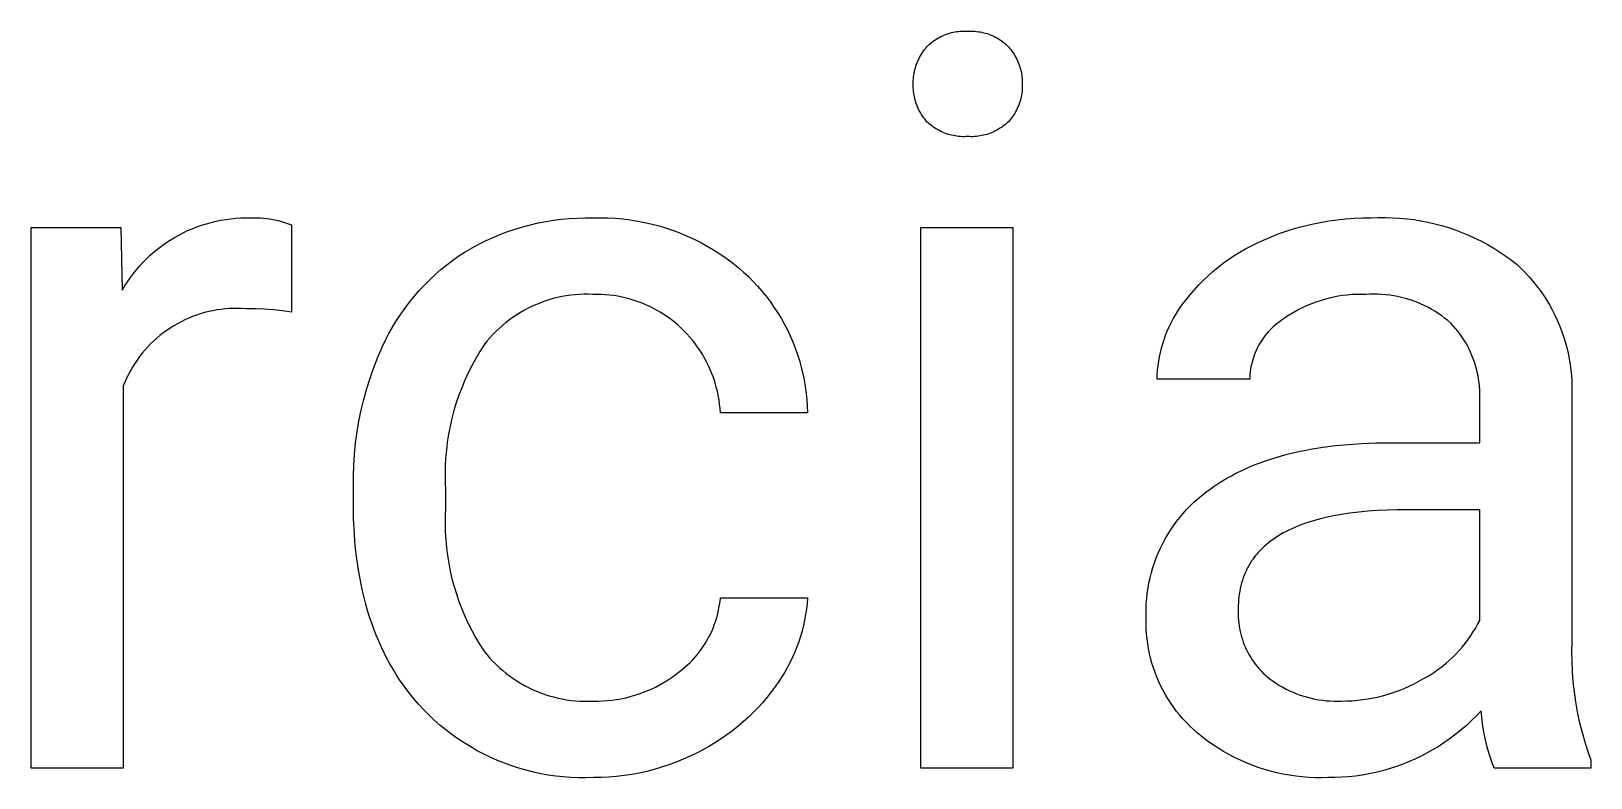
# Model space of a CAD drawing. Header units: millimetres. Extents: x 1434 to 4837, y 1889 to 4267.
# Drawn here: x 4076.8 to 4141.6, y 2036 to 2067 of the extents above; entities that cross this region are included whole.
import ezdxf

# ---------------------------------------------------------------- set-up
doc = ezdxf.new("R2010")
doc.units = ezdxf.units.MM
doc.header["$MEASUREMENT"] = 0
doc.layers.add('Domyślny', color=7, linetype='Continuous', true_color=0x000000)

msp = doc.modelspace()

# ---------------------------------------------------------------- linework, layer by layer
at = {"layer": 'Domyślny'}
for p, q in [((4114.455, 2066.758), (4114.52, 2066.793)), ((4114.52, 2066.793), (4114.586, 2066.827)), ((4114.586, 2066.827), (4114.654, 2066.858)), ((4114.654, 2066.858), (4114.723, 2066.887)), ((4114.723, 2066.887), (4114.792, 2066.913)), ((4114.792, 2066.913), (4114.863, 2066.937)), ((4114.863, 2066.937), (4114.934, 2066.959)), ((4114.934, 2066.959), (4115.006, 2066.978)), ((4115.006, 2066.978), (4115.079, 2066.995)), ((4115.079, 2066.995), (4115.152, 2067.008)), ((4115.152, 2067.008), (4115.225, 2067.02)), ((4115.225, 2067.02), (4115.299, 2067.029)), ((4115.299, 2067.029), (4115.373, 2067.035)), ((4115.373, 2067.035), (4115.448, 2067.039)), ((4115.448, 2067.039), (4115.522, 2067.04)), ((4115.522, 2067.04), (4115.597, 2067.038)), ((4115.597, 2067.038), (4115.671, 2067.034)), ((4115.671, 2067.034), (4115.746, 2067.038)), ((4115.746, 2067.038), (4115.82, 2067.039)), ((4115.82, 2067.039), (4115.895, 2067.038)), ((4115.895, 2067.038), (4115.97, 2067.034)), ((4115.97, 2067.034), (4116.044, 2067.028)), ((4116.044, 2067.028), (4116.119, 2067.019)), ((4116.119, 2067.019), (4116.193, 2067.008)), ((4116.193, 2067.008), (4116.266, 2066.994)), ((4116.266, 2066.994), (4116.339, 2066.977)), ((4116.339, 2066.977), (4116.411, 2066.958)), ((4116.411, 2066.958), (4116.483, 2066.937)), ((4116.483, 2066.937), (4116.554, 2066.913)), ((4116.554, 2066.913), (4116.624, 2066.886)), ((4116.624, 2066.886), (4116.693, 2066.857)), ((4116.693, 2066.857), (4116.761, 2066.826)), ((4116.761, 2066.826), (4116.827, 2066.793)), ((4116.827, 2066.793), (4116.893, 2066.757)), ((4113.754, 2066.082), (4113.796, 2066.148)), ((4113.796, 2066.148), (4113.84, 2066.212)), ((4113.84, 2066.212), (4113.886, 2066.274)), ((4113.886, 2066.274), (4113.935, 2066.335)), ((4113.935, 2066.335), (4113.985, 2066.394)), ((4113.985, 2066.394), (4114.038, 2066.446)), ((4114.038, 2066.446), (4114.093, 2066.497)), ((4114.093, 2066.497), (4114.149, 2066.546)), ((4114.149, 2066.546), (4114.207, 2066.592)), ((4114.207, 2066.592), (4114.267, 2066.637)), ((4114.267, 2066.637), (4114.328, 2066.679)), ((4114.328, 2066.679), (4114.391, 2066.719)), ((4114.391, 2066.719), (4114.455, 2066.758)), ((4116.893, 2066.757), (4116.957, 2066.719)), ((4116.957, 2066.719), (4117.02, 2066.679)), ((4117.02, 2066.679), (4117.082, 2066.636)), ((4117.082, 2066.636), (4117.142, 2066.592)), ((4117.142, 2066.592), (4117.201, 2066.545)), ((4117.201, 2066.545), (4117.258, 2066.497)), ((4117.258, 2066.497), (4117.313, 2066.446)), ((4117.313, 2066.446), (4117.366, 2066.394)), ((4117.366, 2066.394), (4117.417, 2066.335)), ((4117.417, 2066.335), (4117.466, 2066.275)), ((4117.466, 2066.275), (4117.513, 2066.213)), ((4117.513, 2066.213), (4117.558, 2066.149)), ((4117.558, 2066.149), (4117.6, 2066.084)), ((4113.484, 2065.441), (4113.504, 2065.516)), ((4113.504, 2065.516), (4113.527, 2065.59)), ((4113.527, 2065.59), (4113.552, 2065.663)), ((4113.552, 2065.663), (4113.58, 2065.736)), ((4113.58, 2065.736), (4113.61, 2065.807)), ((4113.61, 2065.807), (4113.642, 2065.878)), ((4113.642, 2065.878), (4113.677, 2065.947)), ((4113.677, 2065.947), (4113.715, 2066.015)), ((4113.715, 2066.015), (4113.754, 2066.082)), ((4117.6, 2066.084), (4117.641, 2066.017)), ((4117.641, 2066.017), (4117.679, 2065.949)), ((4117.679, 2065.949), (4117.714, 2065.88)), ((4117.714, 2065.88), (4117.747, 2065.809)), ((4117.747, 2065.809), (4117.778, 2065.737)), ((4117.778, 2065.737), (4117.806, 2065.665)), ((4117.806, 2065.665), (4117.832, 2065.591)), ((4117.832, 2065.591), (4117.855, 2065.517)), ((4117.855, 2065.517), (4117.875, 2065.442)), ((4113.416, 2064.902), (4113.418, 2064.98)), ((4113.417, 2064.825), (4113.416, 2064.902)), ((4113.418, 2064.98), (4113.422, 2065.058)), ((4113.422, 2065.058), (4113.429, 2065.135)), ((4113.429, 2065.135), (4113.439, 2065.212)), ((4113.439, 2065.212), (4113.451, 2065.289)), ((4113.451, 2065.289), (4113.466, 2065.365)), ((4113.466, 2065.365), (4113.484, 2065.441)), ((4117.875, 2065.442), (4117.893, 2065.366)), ((4117.893, 2065.366), (4117.908, 2065.29)), ((4117.908, 2065.29), (4117.921, 2065.213)), ((4117.921, 2065.213), (4117.931, 2065.136)), ((4117.931, 2065.136), (4117.938, 2065.058)), ((4117.938, 2065.058), (4117.943, 2064.98)), ((4117.943, 2064.98), (4117.945, 2064.903)), ((4117.945, 2064.903), (4117.944, 2064.825)), ((4113.415, 2064.751), (4113.417, 2064.825)), ((4113.417, 2064.678), (4113.415, 2064.751)), ((4113.42, 2064.604), (4113.417, 2064.678)), ((4113.427, 2064.531), (4113.42, 2064.604)), ((4113.435, 2064.458), (4113.427, 2064.531)), ((4113.446, 2064.386), (4113.435, 2064.458)), ((4113.46, 2064.313), (4113.446, 2064.386)), ((4113.476, 2064.242), (4113.46, 2064.313)), ((4113.494, 2064.17), (4113.476, 2064.242)), ((4117.883, 2064.24), (4117.865, 2064.169)), ((4117.9, 2064.312), (4117.883, 2064.24)), ((4117.913, 2064.385), (4117.9, 2064.312)), ((4117.925, 2064.457), (4117.913, 2064.385)), ((4117.934, 2064.53), (4117.925, 2064.457)), ((4117.94, 2064.604), (4117.934, 2064.53)), ((4117.944, 2064.677), (4117.94, 2064.604)), ((4117.944, 2064.825), (4117.945, 2064.751)), ((4117.945, 2064.751), (4117.944, 2064.677)), ((4113.515, 2064.1), (4113.494, 2064.17)), ((4113.538, 2064.03), (4113.515, 2064.1)), ((4113.563, 2063.961), (4113.538, 2064.03)), ((4113.591, 2063.893), (4113.563, 2063.961)), ((4113.621, 2063.826), (4113.591, 2063.893)), ((4113.653, 2063.76), (4113.621, 2063.826)), ((4113.687, 2063.695), (4113.653, 2063.76)), ((4113.724, 2063.631), (4113.687, 2063.695)), ((4113.762, 2063.569), (4113.724, 2063.631)), ((4113.803, 2063.507), (4113.762, 2063.569)), ((4117.592, 2063.567), (4117.551, 2063.506)), ((4117.631, 2063.63), (4117.592, 2063.567)), ((4117.668, 2063.693), (4117.631, 2063.63)), ((4117.703, 2063.758), (4117.668, 2063.693)), ((4117.736, 2063.824), (4117.703, 2063.758)), ((4117.766, 2063.891), (4117.736, 2063.824)), ((4117.794, 2063.96), (4117.766, 2063.891)), ((4117.82, 2064.029), (4117.794, 2063.96)), ((4117.844, 2064.098), (4117.82, 2064.029)), ((4117.865, 2064.169), (4117.844, 2064.098)), ((4113.846, 2063.448), (4113.803, 2063.507)), ((4113.89, 2063.389), (4113.846, 2063.448)), ((4113.937, 2063.332), (4113.89, 2063.389)), ((4113.985, 2063.277), (4113.937, 2063.332)), ((4114.039, 2063.226), (4113.985, 2063.277)), ((4114.094, 2063.177), (4114.039, 2063.226)), ((4114.151, 2063.13), (4114.094, 2063.177)), ((4114.21, 2063.085), (4114.151, 2063.13)), ((4114.27, 2063.041), (4114.21, 2063.085)), ((4114.332, 2063), (4114.27, 2063.041)), ((4114.394, 2062.961), (4114.332, 2063)), ((4114.459, 2062.924), (4114.394, 2062.961)), ((4114.524, 2062.89), (4114.459, 2062.924)), ((4116.889, 2062.925), (4116.823, 2062.89)), ((4116.954, 2062.962), (4116.889, 2062.925)), ((4117.017, 2063.001), (4116.954, 2062.962)), ((4117.079, 2063.042), (4117.017, 2063.001)), ((4117.14, 2063.085), (4117.079, 2063.042)), ((4117.199, 2063.13), (4117.14, 2063.085)), ((4117.256, 2063.177), (4117.199, 2063.13)), ((4117.312, 2063.226), (4117.256, 2063.177)), ((4117.366, 2063.277), (4117.312, 2063.226)), ((4117.415, 2063.332), (4117.366, 2063.277)), ((4117.463, 2063.389), (4117.415, 2063.332)), ((4117.508, 2063.447), (4117.463, 2063.389)), ((4117.551, 2063.506), (4117.508, 2063.447)), ((4114.591, 2062.857), (4114.524, 2062.89)), ((4114.658, 2062.827), (4114.591, 2062.857)), ((4114.727, 2062.799), (4114.658, 2062.827)), ((4114.796, 2062.774), (4114.727, 2062.799)), ((4114.867, 2062.751), (4114.796, 2062.774)), ((4114.938, 2062.73), (4114.867, 2062.751)), ((4115.009, 2062.712), (4114.938, 2062.73)), ((4115.082, 2062.696), (4115.009, 2062.712)), ((4115.155, 2062.682), (4115.082, 2062.696)), ((4115.228, 2062.671), (4115.155, 2062.682)), ((4115.301, 2062.663), (4115.228, 2062.671)), ((4115.375, 2062.657), (4115.301, 2062.663)), ((4115.449, 2062.654), (4115.375, 2062.657)), ((4115.523, 2062.653), (4115.449, 2062.654)), ((4115.597, 2062.655), (4115.523, 2062.653)), ((4115.671, 2062.659), (4115.597, 2062.655)), ((4115.745, 2062.655), (4115.671, 2062.659)), ((4115.82, 2062.653), (4115.745, 2062.655)), ((4115.894, 2062.654), (4115.82, 2062.653)), ((4115.968, 2062.658), (4115.894, 2062.654)), ((4116.042, 2062.664), (4115.968, 2062.658)), ((4116.116, 2062.672), (4116.042, 2062.664)), ((4116.19, 2062.683), (4116.116, 2062.672)), ((4116.263, 2062.696), (4116.19, 2062.683)), ((4116.336, 2062.712), (4116.263, 2062.696)), ((4116.408, 2062.731), (4116.336, 2062.712)), ((4116.479, 2062.751), (4116.408, 2062.731)), ((4116.55, 2062.774), (4116.479, 2062.751)), ((4116.619, 2062.8), (4116.55, 2062.774)), ((4116.688, 2062.828), (4116.619, 2062.8)), ((4116.756, 2062.858), (4116.688, 2062.828)), ((4116.823, 2062.89), (4116.756, 2062.858)), ((4083.85, 2058.974), (4084.048, 2059.036)), ((4084.048, 2059.036), (4084.248, 2059.092)), ((4084.248, 2059.092), (4084.45, 2059.14)), ((4084.45, 2059.14), (4084.654, 2059.181)), ((4084.654, 2059.181), (4084.858, 2059.215)), ((4084.858, 2059.215), (4085.064, 2059.242)), ((4085.064, 2059.242), (4085.271, 2059.262)), ((4085.271, 2059.262), (4085.478, 2059.274)), ((4085.478, 2059.274), (4085.685, 2059.28)), ((4085.685, 2059.28), (4085.893, 2059.278)), ((4085.893, 2059.278), (4086.026, 2059.283)), ((4086.026, 2059.283), (4086.16, 2059.283)), ((4086.16, 2059.283), (4086.294, 2059.278)), ((4086.294, 2059.278), (4086.427, 2059.269)), ((4086.427, 2059.269), (4086.56, 2059.256)), ((4086.56, 2059.256), (4086.692, 2059.237)), ((4086.692, 2059.237), (4086.824, 2059.214)), ((4086.824, 2059.214), (4086.954, 2059.187)), ((4086.954, 2059.187), (4087.084, 2059.155)), ((4087.084, 2059.155), (4087.213, 2059.118)), ((4087.213, 2059.118), (4087.34, 2059.077)), ((4087.34, 2059.077), (4087.466, 2059.032)), ((4087.466, 2059.032), (4087.59, 2058.982)), ((4097.512, 2058.994), (4097.831, 2059.067)), ((4097.831, 2059.067), (4098.152, 2059.13)), ((4098.152, 2059.13), (4098.475, 2059.182)), ((4098.475, 2059.182), (4098.8, 2059.223)), ((4098.8, 2059.223), (4099.126, 2059.253)), ((4099.126, 2059.253), (4099.452, 2059.272)), ((4099.452, 2059.272), (4099.78, 2059.28)), ((4099.78, 2059.28), (4100.107, 2059.278)), ((4100.107, 2059.278), (4100.416, 2059.283)), ((4100.416, 2059.283), (4100.726, 2059.277)), ((4100.726, 2059.277), (4101.035, 2059.261)), ((4101.035, 2059.261), (4101.344, 2059.234)), ((4101.344, 2059.234), (4101.651, 2059.196)), ((4101.651, 2059.196), (4101.957, 2059.148)), ((4101.957, 2059.148), (4102.261, 2059.089)), ((4102.261, 2059.089), (4102.563, 2059.02)), ((4102.563, 2059.02), (4102.862, 2058.941)), ((4129.632, 2058.938), (4129.976, 2059.021)), ((4129.976, 2059.021), (4130.323, 2059.092)), ((4130.323, 2059.092), (4130.672, 2059.152)), ((4130.672, 2059.152), (4131.023, 2059.2)), ((4131.023, 2059.2), (4131.376, 2059.237)), ((4131.376, 2059.237), (4131.729, 2059.262)), ((4131.729, 2059.262), (4132.084, 2059.276)), ((4132.084, 2059.276), (4132.438, 2059.278)), ((4132.438, 2059.278), (4132.734, 2059.29)), ((4132.734, 2059.29), (4133.029, 2059.293)), ((4133.029, 2059.293), (4133.325, 2059.285)), ((4133.325, 2059.285), (4133.621, 2059.268)), ((4133.621, 2059.268), (4133.915, 2059.241)), ((4133.915, 2059.241), (4134.209, 2059.204)), ((4134.209, 2059.204), (4134.501, 2059.157)), ((4134.501, 2059.157), (4134.792, 2059.1)), ((4134.792, 2059.1), (4135.08, 2059.034)), ((4135.08, 2059.034), (4135.366, 2058.958)), ((4076.772, 2036.406), (4076.772, 2058.88)), ((4076.772, 2058.88), (4080.495, 2058.88)), ((4080.495, 2058.88), (4080.557, 2056.27)), ((4082.542, 2058.352), (4082.719, 2058.46)), ((4082.719, 2058.46), (4082.9, 2058.562)), ((4082.9, 2058.562), (4083.084, 2058.658)), ((4083.084, 2058.658), (4083.271, 2058.747)), ((4083.271, 2058.747), (4083.462, 2058.829)), ((4083.462, 2058.829), (4083.655, 2058.905)), ((4083.655, 2058.905), (4083.85, 2058.974)), ((4087.59, 2058.982), (4087.59, 2055.353)), ((4095.666, 2058.333), (4095.964, 2058.469)), ((4095.964, 2058.469), (4096.266, 2058.594)), ((4096.266, 2058.594), (4096.572, 2058.71)), ((4096.572, 2058.71), (4096.882, 2058.815)), ((4096.882, 2058.815), (4097.196, 2058.91)), ((4097.196, 2058.91), (4097.512, 2058.994)), ((4102.862, 2058.941), (4103.159, 2058.851)), ((4103.159, 2058.851), (4103.452, 2058.751)), ((4103.452, 2058.751), (4103.741, 2058.641)), ((4103.741, 2058.641), (4104.027, 2058.521)), ((4104.027, 2058.521), (4104.308, 2058.392)), ((4104.308, 2058.392), (4104.585, 2058.252)), ((4113.727, 2036.406), (4113.727, 2058.88)), ((4113.727, 2058.88), (4117.556, 2058.88)), ((4117.556, 2058.88), (4117.556, 2036.406)), ((4127.96, 2058.356), (4128.286, 2058.495)), ((4128.286, 2058.495), (4128.617, 2058.622)), ((4128.617, 2058.622), (4128.952, 2058.738)), ((4128.952, 2058.738), (4129.29, 2058.844)), ((4129.29, 2058.844), (4129.632, 2058.938)), ((4135.366, 2058.958), (4135.649, 2058.873)), ((4135.649, 2058.873), (4135.93, 2058.778)), ((4135.93, 2058.778), (4136.207, 2058.673)), ((4136.207, 2058.673), (4136.48, 2058.56)), ((4136.48, 2058.56), (4136.749, 2058.437)), ((4136.749, 2058.437), (4137.014, 2058.306)), ((4081.568, 2057.58), (4081.718, 2057.723)), ((4081.718, 2057.723), (4081.874, 2057.86)), ((4081.874, 2057.86), (4082.034, 2057.992)), ((4082.034, 2057.992), (4082.199, 2058.118)), ((4082.199, 2058.118), (4082.368, 2058.238)), ((4082.368, 2058.238), (4082.542, 2058.352)), ((4094.541, 2057.695), (4094.802, 2057.867)), ((4094.802, 2057.867), (4095.085, 2058.032)), ((4095.085, 2058.032), (4095.373, 2058.187)), ((4095.373, 2058.187), (4095.666, 2058.333)), ((4104.585, 2058.252), (4104.856, 2058.104)), ((4104.856, 2058.104), (4105.123, 2057.945)), ((4105.123, 2057.945), (4105.383, 2057.778)), ((4105.383, 2057.778), (4105.638, 2057.602)), ((4126.747, 2057.709), (4126.981, 2057.855)), ((4126.981, 2057.855), (4127.219, 2057.992)), ((4127.219, 2057.992), (4127.462, 2058.122)), ((4127.462, 2058.122), (4127.709, 2058.243)), ((4127.709, 2058.243), (4127.96, 2058.356)), ((4137.014, 2058.306), (4137.275, 2058.165)), ((4137.275, 2058.165), (4137.531, 2058.016)), ((4137.531, 2058.016), (4137.781, 2057.859)), ((4137.781, 2057.859), (4138.026, 2057.693)), ((4081.017, 2056.96), (4081.146, 2057.122)), ((4081.146, 2057.122), (4081.281, 2057.28)), ((4081.281, 2057.28), (4081.422, 2057.433)), ((4081.422, 2057.433), (4081.568, 2057.58)), ((4093.557, 2056.92), (4093.793, 2057.126)), ((4093.793, 2057.126), (4094.036, 2057.324)), ((4094.036, 2057.324), (4094.285, 2057.514)), ((4094.285, 2057.514), (4094.541, 2057.695)), ((4105.638, 2057.602), (4105.887, 2057.418)), ((4105.887, 2057.418), (4106.129, 2057.225)), ((4106.129, 2057.225), (4106.364, 2057.023)), ((4125.866, 2057.049), (4126.078, 2057.225)), ((4126.078, 2057.225), (4126.296, 2057.394)), ((4126.296, 2057.394), (4126.519, 2057.555)), ((4126.519, 2057.555), (4126.747, 2057.709)), ((4138.026, 2057.693), (4138.266, 2057.519)), ((4138.266, 2057.519), (4138.499, 2057.337)), ((4138.499, 2057.337), (4138.673, 2057.172)), ((4138.673, 2057.172), (4138.841, 2057.002)), ((4080.557, 2056.27), (4080.663, 2056.448)), ((4080.663, 2056.448), (4080.775, 2056.623)), ((4080.775, 2056.623), (4080.893, 2056.794)), ((4080.893, 2056.794), (4081.017, 2056.96)), ((4092.894, 2056.256), (4093.108, 2056.485)), ((4093.108, 2056.485), (4093.329, 2056.706)), ((4093.329, 2056.706), (4093.557, 2056.92)), ((4106.364, 2057.023), (4106.565, 2056.835)), ((4106.565, 2056.835), (4106.76, 2056.64)), ((4106.76, 2056.64), (4106.948, 2056.439)), ((4106.948, 2056.439), (4107.129, 2056.231)), ((4125.083, 2056.276), (4125.269, 2056.479)), ((4125.269, 2056.479), (4125.462, 2056.676)), ((4125.462, 2056.676), (4125.661, 2056.866)), ((4125.661, 2056.866), (4125.866, 2057.049)), ((4138.841, 2057.002), (4139.003, 2056.826)), ((4139.003, 2056.826), (4139.16, 2056.644)), ((4139.16, 2056.644), (4139.309, 2056.457)), ((4139.309, 2056.457), (4139.453, 2056.265)), ((4092.302, 2055.526), (4092.491, 2055.776)), ((4092.491, 2055.776), (4092.689, 2056.019)), ((4092.689, 2056.019), (4092.894, 2056.256)), ((4098.104, 2055.812), (4097.93, 2055.749)), ((4098.28, 2055.869), (4098.104, 2055.812)), ((4098.458, 2055.92), (4098.28, 2055.869)), ((4098.638, 2055.964), (4098.458, 2055.92)), ((4098.818, 2056.003), (4098.638, 2055.964)), ((4099.001, 2056.035), (4098.818, 2056.003)), ((4099.184, 2056.061), (4099.001, 2056.035)), ((4099.368, 2056.081), (4099.184, 2056.061)), ((4099.552, 2056.094), (4099.368, 2056.081)), ((4099.737, 2056.101), (4099.552, 2056.094)), ((4099.922, 2056.101), (4099.737, 2056.101)), ((4100.107, 2056.096), (4099.922, 2056.101)), ((4100.281, 2056.097), (4100.107, 2056.096)), ((4100.455, 2056.093), (4100.281, 2056.097)), ((4100.629, 2056.083), (4100.455, 2056.093)), ((4100.802, 2056.067), (4100.629, 2056.083)), ((4100.975, 2056.045), (4100.802, 2056.067)), ((4101.147, 2056.018), (4100.975, 2056.045)), ((4101.318, 2055.984), (4101.147, 2056.018)), ((4101.488, 2055.945), (4101.318, 2055.984)), ((4101.656, 2055.9), (4101.488, 2055.945)), ((4101.823, 2055.85), (4101.656, 2055.9)), ((4101.988, 2055.793), (4101.823, 2055.85)), ((4102.151, 2055.731), (4101.988, 2055.793)), ((4107.129, 2056.231), (4107.303, 2056.018)), ((4107.303, 2056.018), (4107.47, 2055.798)), ((4107.47, 2055.798), (4107.629, 2055.573)), ((4124.618, 2055.704), (4124.733, 2055.852)), ((4124.733, 2055.852), (4124.904, 2056.067)), ((4124.904, 2056.067), (4125.083, 2056.276)), ((4130.136, 2055.773), (4129.956, 2055.705)), ((4130.318, 2055.835), (4130.136, 2055.773)), ((4130.502, 2055.89), (4130.318, 2055.835)), ((4130.687, 2055.939), (4130.502, 2055.89)), ((4130.875, 2055.981), (4130.687, 2055.939)), ((4131.063, 2056.017), (4130.875, 2055.981)), ((4131.253, 2056.046), (4131.063, 2056.017)), ((4131.444, 2056.069), (4131.253, 2056.046)), ((4131.635, 2056.086), (4131.444, 2056.069)), ((4131.827, 2056.096), (4131.635, 2056.086)), ((4132.019, 2056.099), (4131.827, 2056.096)), ((4132.211, 2056.096), (4132.019, 2056.099)), ((4132.377, 2056.105), (4132.211, 2056.096)), ((4132.544, 2056.108), (4132.377, 2056.105)), ((4132.711, 2056.106), (4132.544, 2056.108)), ((4132.877, 2056.098), (4132.711, 2056.106)), ((4133.043, 2056.084), (4132.877, 2056.098)), ((4133.209, 2056.065), (4133.043, 2056.084)), ((4133.373, 2056.039), (4133.209, 2056.065)), ((4133.537, 2056.008), (4133.373, 2056.039)), ((4133.7, 2055.972), (4133.537, 2056.008)), ((4133.861, 2055.93), (4133.7, 2055.972)), ((4134.02, 2055.882), (4133.861, 2055.93)), ((4134.178, 2055.829), (4134.02, 2055.882)), ((4134.334, 2055.77), (4134.178, 2055.829)), ((4134.488, 2055.706), (4134.334, 2055.77)), ((4139.453, 2056.265), (4139.59, 2056.069)), ((4139.59, 2056.069), (4139.72, 2055.867)), ((4139.72, 2055.867), (4139.843, 2055.662)), ((4083.477, 2055.174), (4083.316, 2055.108)), ((4083.641, 2055.234), (4083.477, 2055.174)), ((4083.807, 2055.289), (4083.641, 2055.234)), ((4083.975, 2055.338), (4083.807, 2055.289)), ((4084.145, 2055.381), (4083.975, 2055.338)), ((4084.315, 2055.418), (4084.145, 2055.381)), ((4084.487, 2055.449), (4084.315, 2055.418)), ((4084.66, 2055.474), (4084.487, 2055.449)), ((4084.834, 2055.493), (4084.66, 2055.474)), ((4085.008, 2055.507), (4084.834, 2055.493)), ((4085.183, 2055.514), (4085.008, 2055.507)), ((4085.357, 2055.515), (4085.183, 2055.514)), ((4085.532, 2055.51), (4085.357, 2055.515)), ((4085.706, 2055.499), (4085.532, 2055.51)), ((4086.085, 2055.495), (4085.706, 2055.499)), ((4086.462, 2055.478), (4086.085, 2055.495)), ((4086.839, 2055.449), (4086.462, 2055.478)), ((4087.215, 2055.407), (4086.839, 2055.449)), ((4087.59, 2055.353), (4087.215, 2055.407)), ((4091.951, 2055.008), (4092.122, 2055.27)), ((4092.122, 2055.27), (4092.302, 2055.526)), ((4096.788, 2055.146), (4096.638, 2055.038)), ((4096.942, 2055.248), (4096.788, 2055.146)), ((4097.099, 2055.346), (4096.942, 2055.248)), ((4097.26, 2055.438), (4097.099, 2055.346)), ((4097.423, 2055.524), (4097.26, 2055.438)), ((4097.59, 2055.605), (4097.423, 2055.524)), ((4097.759, 2055.68), (4097.59, 2055.605)), ((4097.93, 2055.749), (4097.759, 2055.68)), ((4102.311, 2055.664), (4102.151, 2055.731)), ((4102.469, 2055.591), (4102.311, 2055.664)), ((4102.625, 2055.513), (4102.469, 2055.591)), ((4102.778, 2055.43), (4102.625, 2055.513)), ((4102.928, 2055.342), (4102.778, 2055.43)), ((4103.075, 2055.248), (4102.928, 2055.342)), ((4103.219, 2055.15), (4103.075, 2055.248)), ((4103.359, 2055.047), (4103.219, 2055.15)), ((4107.629, 2055.573), (4107.78, 2055.343)), ((4107.78, 2055.343), (4107.923, 2055.107)), ((4124.213, 2055.076), (4124.306, 2055.238)), ((4124.306, 2055.238), (4124.405, 2055.397)), ((4124.405, 2055.397), (4124.509, 2055.552)), ((4124.509, 2055.552), (4124.618, 2055.704)), ((4128.936, 2055.174), (4128.777, 2055.065)), ((4129.098, 2055.277), (4128.936, 2055.174)), ((4129.263, 2055.374), (4129.098, 2055.277)), ((4129.432, 2055.466), (4129.263, 2055.374)), ((4129.604, 2055.552), (4129.432, 2055.466)), ((4129.779, 2055.632), (4129.604, 2055.552)), ((4129.956, 2055.705), (4129.779, 2055.632)), ((4134.64, 2055.636), (4134.488, 2055.706)), ((4134.789, 2055.562), (4134.64, 2055.636)), ((4134.935, 2055.482), (4134.789, 2055.562)), ((4135.079, 2055.397), (4134.935, 2055.482)), ((4135.219, 2055.308), (4135.079, 2055.397)), ((4135.356, 2055.213), (4135.219, 2055.308)), ((4135.49, 2055.114), (4135.356, 2055.213)), ((4139.843, 2055.662), (4139.958, 2055.452)), ((4139.958, 2055.452), (4140.067, 2055.239)), ((4140.067, 2055.239), (4140.168, 2055.022)), ((4082.26, 2054.495), (4082.123, 2054.388)), ((4082.401, 2054.598), (4082.26, 2054.495)), ((4082.546, 2054.696), (4082.401, 2054.598)), ((4082.694, 2054.789), (4082.546, 2054.696)), ((4082.845, 2054.877), (4082.694, 2054.789)), ((4082.999, 2054.959), (4082.845, 2054.877)), ((4083.156, 2055.036), (4082.999, 2054.959)), ((4083.316, 2055.108), (4083.156, 2055.036)), ((4091.635, 2054.467), (4091.788, 2054.741)), ((4091.788, 2054.741), (4091.951, 2055.008)), ((4096.077, 2054.556), (4095.948, 2054.423)), ((4096.211, 2054.683), (4096.077, 2054.556)), ((4096.349, 2054.806), (4096.211, 2054.683)), ((4096.492, 2054.924), (4096.349, 2054.806)), ((4096.638, 2055.038), (4096.492, 2054.924)), ((4103.496, 2054.939), (4103.359, 2055.047)), ((4103.629, 2054.826), (4103.496, 2054.939)), ((4103.758, 2054.71), (4103.629, 2054.826)), ((4103.889, 2054.583), (4103.758, 2054.71)), ((4104.015, 2054.452), (4103.889, 2054.583)), ((4107.923, 2055.107), (4108.058, 2054.867)), ((4108.058, 2054.867), (4108.184, 2054.622)), ((4108.184, 2054.622), (4108.303, 2054.373)), ((4123.899, 2054.398), (4123.968, 2054.571)), ((4123.968, 2054.571), (4124.044, 2054.742)), ((4124.044, 2054.742), (4124.126, 2054.91)), ((4124.126, 2054.91), (4124.213, 2055.076)), ((4128.157, 2054.534), (4128.09, 2054.456)), ((4128.226, 2054.609), (4128.157, 2054.534)), ((4128.298, 2054.682), (4128.226, 2054.609)), ((4128.373, 2054.752), (4128.298, 2054.682)), ((4128.449, 2054.82), (4128.373, 2054.752)), ((4128.528, 2054.886), (4128.449, 2054.82)), ((4128.609, 2054.948), (4128.528, 2054.886)), ((4128.692, 2055.008), (4128.609, 2054.948)), ((4128.777, 2055.065), (4128.692, 2055.008)), ((4135.621, 2055.01), (4135.49, 2055.114)), ((4135.747, 2054.902), (4135.621, 2055.01)), ((4135.847, 2054.795), (4135.747, 2054.902)), ((4135.943, 2054.684), (4135.847, 2054.795)), ((4136.036, 2054.57), (4135.943, 2054.684)), ((4136.124, 2054.453), (4136.036, 2054.57)), ((4140.168, 2055.022), (4140.262, 2054.801)), ((4140.262, 2054.801), (4140.349, 2054.578)), ((4140.349, 2054.578), (4140.427, 2054.352)), ((4081.612, 2053.911), (4081.495, 2053.781)), ((4081.734, 2054.037), (4081.612, 2053.911)), ((4081.859, 2054.158), (4081.734, 2054.037)), ((4081.989, 2054.275), (4081.859, 2054.158)), ((4082.123, 2054.388), (4081.989, 2054.275)), ((4091.174, 2053.483), (4091.358, 2053.906)), ((4091.358, 2053.906), (4091.492, 2054.189)), ((4091.492, 2054.189), (4091.635, 2054.467)), ((4095.588, 2054.001), (4095.408, 2053.718)), ((4095.703, 2054.146), (4095.588, 2054.001)), ((4095.823, 2054.287), (4095.703, 2054.146)), ((4095.948, 2054.423), (4095.823, 2054.287)), ((4104.136, 2054.317), (4104.015, 2054.452)), ((4104.253, 2054.177), (4104.136, 2054.317)), ((4104.365, 2054.034), (4104.253, 2054.177)), ((4104.471, 2053.886), (4104.365, 2054.034)), ((4104.573, 2053.736), (4104.471, 2053.886)), ((4108.303, 2054.373), (4108.412, 2054.121)), ((4108.412, 2054.121), (4108.513, 2053.864)), ((4108.513, 2053.864), (4108.605, 2053.605)), ((4123.681, 2053.683), (4123.726, 2053.864)), ((4123.726, 2053.864), (4123.777, 2054.044)), ((4123.777, 2054.044), (4123.835, 2054.222)), ((4123.835, 2054.222), (4123.899, 2054.398)), ((4127.701, 2053.855), (4127.658, 2053.763)), ((4127.748, 2053.947), (4127.701, 2053.855)), ((4127.798, 2054.036), (4127.748, 2053.947)), ((4127.851, 2054.124), (4127.798, 2054.036)), ((4127.906, 2054.21), (4127.851, 2054.124)), ((4127.965, 2054.294), (4127.906, 2054.21)), ((4128.026, 2054.376), (4127.965, 2054.294)), ((4128.09, 2054.456), (4128.026, 2054.376)), ((4136.208, 2054.333), (4136.124, 2054.453)), ((4136.289, 2054.21), (4136.208, 2054.333)), ((4136.364, 2054.085), (4136.289, 2054.21)), ((4136.436, 2053.957), (4136.364, 2054.085)), ((4136.504, 2053.826), (4136.436, 2053.957)), ((4136.566, 2053.694), (4136.504, 2053.826)), ((4140.427, 2054.352), (4140.498, 2054.123)), ((4140.498, 2054.123), (4140.561, 2053.892)), ((4140.561, 2053.892), (4140.616, 2053.659)), ((4081.075, 2053.224), (4080.982, 2053.075)), ((4081.172, 2053.368), (4081.075, 2053.224)), ((4081.275, 2053.51), (4081.172, 2053.368)), ((4081.383, 2053.647), (4081.275, 2053.51)), ((4081.495, 2053.781), (4081.383, 2053.647)), ((4091.006, 2053.053), (4091.174, 2053.483)), ((4095.238, 2053.428), (4095.078, 2053.133)), ((4095.408, 2053.718), (4095.238, 2053.428)), ((4104.669, 2053.581), (4104.573, 2053.736)), ((4104.759, 2053.424), (4104.669, 2053.581)), ((4104.844, 2053.263), (4104.759, 2053.424)), ((4104.924, 2053.099), (4104.844, 2053.263)), ((4108.605, 2053.605), (4108.688, 2053.342)), ((4108.688, 2053.342), (4108.763, 2053.077)), ((4123.584, 2053.131), (4123.61, 2053.316)), ((4123.61, 2053.316), (4123.642, 2053.5)), ((4123.642, 2053.5), (4123.681, 2053.683)), ((4127.464, 2053.181), (4127.443, 2053.08)), ((4127.488, 2053.28), (4127.464, 2053.181)), ((4127.515, 2053.379), (4127.488, 2053.28)), ((4127.546, 2053.477), (4127.515, 2053.379)), ((4127.58, 2053.573), (4127.546, 2053.477)), ((4127.617, 2053.669), (4127.58, 2053.573)), ((4127.658, 2053.763), (4127.617, 2053.669)), ((4136.625, 2053.559), (4136.566, 2053.694)), ((4136.678, 2053.423), (4136.625, 2053.559)), ((4136.727, 2053.284), (4136.678, 2053.423)), ((4136.772, 2053.145), (4136.727, 2053.284)), ((4140.616, 2053.659), (4140.663, 2053.424)), ((4140.663, 2053.424), (4140.702, 2053.188)), ((4140.702, 2053.188), (4140.733, 2052.95)), ((4080.735, 2052.613), (4080.663, 2052.454)), ((4080.812, 2052.77), (4080.735, 2052.613)), ((4080.894, 2052.924), (4080.812, 2052.77)), ((4080.982, 2053.075), (4080.894, 2052.924)), ((4090.713, 2052.178), (4090.852, 2052.618)), ((4090.852, 2052.618), (4091.006, 2053.053)), ((4094.927, 2052.833), (4094.788, 2052.528)), ((4095.078, 2053.133), (4094.927, 2052.833)), ((4104.998, 2052.933), (4104.924, 2053.099)), ((4105.065, 2052.765), (4104.998, 2052.933)), ((4105.127, 2052.594), (4105.065, 2052.765)), ((4105.183, 2052.421), (4105.127, 2052.594)), ((4108.763, 2053.077), (4108.828, 2052.809)), ((4108.828, 2052.809), (4108.883, 2052.539)), ((4108.883, 2052.539), (4108.93, 2052.267)), ((4123.544, 2052.572), (4123.551, 2052.758)), ((4127.391, 2052.572), (4123.544, 2052.572)), ((4123.551, 2052.758), (4123.564, 2052.945)), ((4123.564, 2052.945), (4123.584, 2053.131)), ((4127.395, 2052.674), (4127.391, 2052.572)), ((4127.402, 2052.776), (4127.395, 2052.674)), ((4127.412, 2052.878), (4127.402, 2052.776)), ((4127.426, 2052.979), (4127.412, 2052.878)), ((4127.443, 2053.08), (4127.426, 2052.979)), ((4136.811, 2053.003), (4136.772, 2053.145)), ((4136.846, 2052.861), (4136.811, 2053.003)), ((4136.876, 2052.717), (4136.846, 2052.861)), ((4136.901, 2052.573), (4136.876, 2052.717)), ((4136.921, 2052.427), (4136.901, 2052.573)), ((4140.733, 2052.95), (4140.756, 2052.712)), ((4140.756, 2052.712), (4140.771, 2052.473)), ((4080.663, 2052.454), (4080.598, 2052.292)), ((4080.598, 2052.292), (4080.598, 2036.406)), ((4090.589, 2051.733), (4090.713, 2052.178)), ((4094.54, 2051.904), (4094.432, 2051.586)), ((4094.658, 2052.218), (4094.54, 2051.904)), ((4094.788, 2052.528), (4094.658, 2052.218)), ((4105.233, 2052.246), (4105.183, 2052.421)), ((4105.277, 2052.069), (4105.233, 2052.246)), ((4105.315, 2051.891), (4105.277, 2052.069)), ((4105.346, 2051.712), (4105.315, 2051.891)), ((4108.93, 2052.267), (4108.967, 2051.994)), ((4108.967, 2051.994), (4108.995, 2051.72)), ((4136.936, 2052.281), (4136.921, 2052.427)), ((4136.946, 2052.135), (4136.936, 2052.281)), ((4136.951, 2051.989), (4136.946, 2052.135)), ((4136.952, 2051.842), (4136.951, 2051.989)), ((4140.771, 2052.473), (4140.777, 2052.233)), ((4140.777, 2052.233), (4140.775, 2051.994)), ((4140.775, 2051.994), (4140.775, 2041.658)), ((4090.388, 2050.833), (4090.481, 2051.285)), ((4090.481, 2051.285), (4090.589, 2051.733)), ((4094.335, 2051.264), (4094.249, 2050.94)), ((4094.432, 2051.586), (4094.335, 2051.264)), ((4105.371, 2051.532), (4105.346, 2051.712)), ((4105.39, 2051.351), (4105.371, 2051.532)), ((4105.402, 2051.17), (4105.39, 2051.351)), ((4108.995, 2051.72), (4109.013, 2051.445)), ((4109.013, 2051.445), (4109.022, 2051.17)), ((4136.947, 2051.695), (4136.952, 2051.842)), ((4136.947, 2049.93), (4136.947, 2051.695)), ((4090.31, 2050.378), (4090.388, 2050.833)), ((4094.174, 2050.613), (4094.111, 2050.283)), ((4094.249, 2050.94), (4094.174, 2050.613)), ((4109.022, 2051.17), (4105.402, 2051.17)), ((4090.248, 2049.92), (4090.31, 2050.378)), ((4094.058, 2049.951), (4094.018, 2049.618)), ((4094.111, 2050.283), (4094.058, 2049.951)), ((4090.171, 2049.001), (4090.202, 2049.461)), ((4090.202, 2049.461), (4090.248, 2049.92)), ((4094.018, 2049.618), (4093.988, 2049.283)), ((4128.263, 2049.251), (4128.486, 2049.321)), ((4128.486, 2049.321), (4128.713, 2049.387)), ((4128.713, 2049.387), (4128.945, 2049.449)), ((4128.945, 2049.449), (4129.181, 2049.507)), ((4129.181, 2049.507), (4129.421, 2049.562)), ((4129.421, 2049.562), (4129.665, 2049.612)), ((4129.665, 2049.612), (4129.913, 2049.659)), ((4129.913, 2049.659), (4130.423, 2049.742)), ((4130.423, 2049.742), (4130.949, 2049.81)), ((4130.949, 2049.81), (4131.493, 2049.862)), ((4131.493, 2049.862), (4132.053, 2049.9)), ((4132.053, 2049.9), (4132.63, 2049.923)), ((4132.63, 2049.923), (4133.224, 2049.93)), ((4133.224, 2049.93), (4136.947, 2049.93)), ((4090.156, 2048.54), (4090.171, 2049.001)), ((4093.97, 2048.948), (4093.964, 2048.612)), ((4093.988, 2049.283), (4093.97, 2048.948)), ((4126.63, 2048.56), (4126.82, 2048.659)), ((4126.82, 2048.659), (4127.013, 2048.755)), ((4127.013, 2048.755), (4127.211, 2048.847)), ((4127.211, 2048.847), (4127.413, 2048.936)), ((4127.413, 2048.936), (4127.619, 2049.02)), ((4127.619, 2049.02), (4127.83, 2049.101)), ((4127.83, 2049.101), (4128.044, 2049.178)), ((4128.044, 2049.178), (4128.263, 2049.251)), ((4090.156, 2048.078), (4090.156, 2048.54)), ((4090.156, 2047.435), (4090.156, 2048.078)), ((4093.964, 2048.612), (4093.969, 2048.277)), ((4093.969, 2048.277), (4093.985, 2047.941)), ((4125.573, 2047.877), (4125.747, 2048.005)), ((4125.747, 2048.005), (4125.915, 2048.123)), ((4125.915, 2048.123), (4126.088, 2048.238)), ((4126.088, 2048.238), (4126.264, 2048.349)), ((4126.264, 2048.349), (4126.445, 2048.456)), ((4126.445, 2048.456), (4126.63, 2048.56)), ((4090.167, 2046.78), (4090.156, 2047.435)), ((4093.985, 2047.941), (4093.985, 2047.22)), ((4124.921, 2047.308), (4125.076, 2047.458)), ((4125.076, 2047.458), (4125.237, 2047.604)), ((4125.237, 2047.604), (4125.402, 2047.743)), ((4125.402, 2047.743), (4125.573, 2047.877)), ((4090.199, 2046.143), (4090.167, 2046.78)), ((4093.97, 2046.891), (4093.966, 2046.561)), ((4093.985, 2047.22), (4093.97, 2046.891)), ((4124.353, 2046.654), (4124.486, 2046.825)), ((4124.486, 2046.825), (4124.625, 2046.991)), ((4124.625, 2046.991), (4124.77, 2047.152)), ((4124.77, 2047.152), (4124.921, 2047.308)), ((4130.09, 2046.702), (4129.944, 2046.659)), ((4130.24, 2046.743), (4130.09, 2046.702)), ((4130.392, 2046.782), (4130.24, 2046.743)), ((4130.549, 2046.82), (4130.392, 2046.782)), ((4130.871, 2046.888), (4130.549, 2046.82)), ((4131.208, 2046.948), (4130.871, 2046.888)), ((4131.558, 2047.001), (4131.208, 2046.948)), ((4131.922, 2047.045), (4131.558, 2047.001)), ((4132.3, 2047.081), (4131.922, 2047.045)), ((4132.691, 2047.11), (4132.3, 2047.081)), ((4133.097, 2047.13), (4132.691, 2047.11)), ((4133.515, 2047.142), (4133.097, 2047.13)), ((4133.948, 2047.146), (4133.515, 2047.142)), ((4136.947, 2047.146), (4133.948, 2047.146)), ((4136.947, 2042.547), (4136.947, 2047.146)), ((4090.222, 2045.831), (4090.199, 2046.143)), ((4093.966, 2046.561), (4093.973, 2046.232)), ((4093.973, 2046.232), (4093.992, 2045.903)), ((4123.88, 2045.929), (4123.989, 2046.116)), ((4123.989, 2046.116), (4124.104, 2046.299)), ((4124.104, 2046.299), (4124.226, 2046.479)), ((4124.226, 2046.479), (4124.353, 2046.654)), ((4128.674, 2046.115), (4128.566, 2046.049)), ((4128.785, 2046.178), (4128.674, 2046.115)), ((4128.9, 2046.24), (4128.785, 2046.178)), ((4129.019, 2046.299), (4128.9, 2046.24)), ((4129.141, 2046.356), (4129.019, 2046.299)), ((4129.266, 2046.412), (4129.141, 2046.356)), ((4129.395, 2046.465), (4129.266, 2046.412)), ((4129.527, 2046.517), (4129.395, 2046.465)), ((4129.663, 2046.566), (4129.527, 2046.517)), ((4129.802, 2046.613), (4129.663, 2046.566)), ((4129.944, 2046.659), (4129.802, 2046.613)), ((4090.251, 2045.523), (4090.222, 2045.831)), ((4090.286, 2045.22), (4090.251, 2045.523)), ((4093.992, 2045.903), (4094.021, 2045.574)), ((4094.021, 2045.574), (4094.062, 2045.247)), ((4123.594, 2045.346), (4123.683, 2045.543)), ((4123.683, 2045.543), (4123.778, 2045.738)), ((4123.778, 2045.738), (4123.88, 2045.929)), ((4127.824, 2045.453), (4127.747, 2045.37)), ((4127.905, 2045.535), (4127.824, 2045.453)), ((4127.989, 2045.614), (4127.905, 2045.535)), ((4128.076, 2045.692), (4127.989, 2045.614)), ((4128.167, 2045.768), (4128.076, 2045.692)), ((4128.262, 2045.841), (4128.167, 2045.768)), ((4128.36, 2045.912), (4128.262, 2045.841)), ((4128.461, 2045.982), (4128.36, 2045.912)), ((4128.566, 2046.049), (4128.461, 2045.982)), ((4090.325, 2044.921), (4090.286, 2045.22)), ((4090.37, 2044.627), (4090.325, 2044.921)), ((4094.062, 2045.247), (4094.115, 2044.922)), ((4094.115, 2044.922), (4094.178, 2044.598)), ((4123.369, 2044.737), (4123.437, 2044.942)), ((4123.437, 2044.942), (4123.512, 2045.145)), ((4123.512, 2045.145), (4123.594, 2045.346)), ((4127.328, 2044.778), (4127.302, 2044.729)), ((4127.355, 2044.826), (4127.328, 2044.778)), ((4127.383, 2044.874), (4127.355, 2044.826)), ((4127.412, 2044.922), (4127.383, 2044.874)), ((4127.442, 2044.969), (4127.412, 2044.922)), ((4127.472, 2045.015), (4127.442, 2044.969)), ((4127.503, 2045.062), (4127.472, 2045.015)), ((4127.536, 2045.107), (4127.503, 2045.062)), ((4127.569, 2045.152), (4127.536, 2045.107)), ((4127.603, 2045.197), (4127.569, 2045.152)), ((4127.637, 2045.241), (4127.603, 2045.197)), ((4127.673, 2045.284), (4127.637, 2045.241)), ((4127.747, 2045.37), (4127.673, 2045.284)), ((4090.42, 2044.337), (4090.37, 2044.627)), ((4090.476, 2044.051), (4090.42, 2044.337)), ((4094.178, 2044.598), (4094.252, 2044.277)), ((4094.252, 2044.277), (4094.338, 2043.958)), ((4123.169, 2043.894), (4123.208, 2044.107)), ((4123.208, 2044.107), (4123.255, 2044.319)), ((4123.255, 2044.319), (4123.308, 2044.529)), ((4123.308, 2044.529), (4123.369, 2044.737)), ((4127.087, 2044.21), (4127.055, 2044.1)), ((4127.123, 2044.318), (4127.087, 2044.21)), ((4127.163, 2044.423), (4127.123, 2044.318)), ((4127.184, 2044.476), (4127.163, 2044.423)), ((4127.206, 2044.527), (4127.184, 2044.476)), ((4127.229, 2044.578), (4127.206, 2044.527)), ((4127.252, 2044.629), (4127.229, 2044.578)), ((4127.277, 2044.679), (4127.252, 2044.629)), ((4127.302, 2044.729), (4127.277, 2044.679)), ((4090.536, 2043.77), (4090.476, 2044.051)), ((4090.602, 2043.493), (4090.536, 2043.77)), ((4090.673, 2043.221), (4090.602, 2043.493)), ((4094.338, 2043.958), (4094.434, 2043.643)), ((4094.434, 2043.643), (4094.541, 2043.331)), ((4105.387, 2043.332), (4105.402, 2043.476)), ((4105.402, 2043.476), (4109.022, 2043.476)), ((4109.022, 2043.476), (4109.004, 2043.244)), ((4123.096, 2043.249), (4123.113, 2043.465)), ((4123.113, 2043.465), (4123.138, 2043.68)), ((4123.138, 2043.68), (4123.169, 2043.894)), ((4126.943, 2043.521), (4126.931, 2043.4)), ((4126.959, 2043.641), (4126.943, 2043.521)), ((4126.978, 2043.759), (4126.959, 2043.641)), ((4127, 2043.875), (4126.978, 2043.759)), ((4127.026, 2043.989), (4127, 2043.875)), ((4127.055, 2044.1), (4127.026, 2043.989)), ((4090.75, 2042.953), (4090.673, 2043.221)), ((4090.832, 2042.689), (4090.75, 2042.953)), ((4094.541, 2043.331), (4094.658, 2043.023)), ((4094.658, 2043.023), (4094.786, 2042.719)), ((4105.281, 2042.766), (4105.314, 2042.906)), ((4105.314, 2042.906), (4105.343, 2043.047)), ((4105.343, 2043.047), (4105.368, 2043.19)), ((4105.368, 2043.19), (4105.387, 2043.332)), ((4108.978, 2043.014), (4108.944, 2042.784)), ((4109.004, 2043.244), (4108.978, 2043.014)), ((4123.085, 2042.816), (4123.087, 2043.032)), ((4123.09, 2042.599), (4123.085, 2042.816)), ((4123.087, 2043.032), (4123.096, 2043.249)), ((4126.916, 2043.022), (4126.912, 2042.905)), ((4126.912, 2042.905), (4126.912, 2042.787)), ((4126.917, 2043.15), (4126.916, 2043.022)), ((4126.923, 2043.276), (4126.917, 2043.15)), ((4126.931, 2043.4), (4126.923, 2043.276)), ((4090.919, 2042.43), (4090.832, 2042.689)), ((4091.011, 2042.175), (4090.919, 2042.43)), ((4091.108, 2041.925), (4091.011, 2042.175)), ((4094.786, 2042.719), (4094.924, 2042.42)), ((4094.924, 2042.42), (4095.073, 2042.126)), ((4105.042, 2042.087), (4105.099, 2042.219)), ((4105.099, 2042.219), (4105.151, 2042.354)), ((4105.151, 2042.354), (4105.199, 2042.49)), ((4105.199, 2042.49), (4105.242, 2042.627)), ((4105.242, 2042.627), (4105.281, 2042.766)), ((4108.854, 2042.329), (4108.797, 2042.104)), ((4108.903, 2042.556), (4108.854, 2042.329)), ((4108.944, 2042.784), (4108.903, 2042.556)), ((4123.089, 2042.393), (4123.09, 2042.599)), ((4123.095, 2042.188), (4123.089, 2042.393)), ((4123.108, 2041.982), (4123.095, 2042.188)), ((4126.912, 2042.787), (4126.915, 2042.67)), ((4126.915, 2042.67), (4126.923, 2042.553)), ((4126.923, 2042.553), (4126.935, 2042.436)), ((4126.935, 2042.436), (4126.95, 2042.32)), ((4126.95, 2042.32), (4126.97, 2042.204)), ((4126.97, 2042.204), (4126.993, 2042.089)), ((4136.667, 2042.051), (4136.766, 2042.213)), ((4136.766, 2042.213), (4136.859, 2042.378)), ((4136.859, 2042.378), (4136.947, 2042.547)), ((4091.211, 2041.678), (4091.108, 2041.925)), ((4091.319, 2041.437), (4091.211, 2041.678)), ((4095.073, 2042.126), (4095.231, 2041.837)), ((4095.231, 2041.837), (4095.4, 2041.553)), ((4095.4, 2041.553), (4095.578, 2041.276)), ((4104.693, 2041.457), (4104.771, 2041.578)), ((4104.771, 2041.578), (4104.845, 2041.702)), ((4104.845, 2041.702), (4104.915, 2041.828)), ((4104.915, 2041.828), (4104.981, 2041.956)), ((4104.981, 2041.956), (4105.042, 2042.087)), ((4108.661, 2041.66), (4108.583, 2041.442)), ((4108.733, 2041.881), (4108.661, 2041.66)), ((4108.797, 2042.104), (4108.733, 2041.881)), ((4123.128, 2041.777), (4123.108, 2041.982)), ((4123.154, 2041.573), (4123.128, 2041.777)), ((4123.188, 2041.37), (4123.154, 2041.573)), ((4126.993, 2042.089), (4127.021, 2041.975)), ((4127.021, 2041.975), (4127.052, 2041.862)), ((4127.052, 2041.862), (4127.087, 2041.75)), ((4127.087, 2041.75), (4127.125, 2041.639)), ((4127.125, 2041.639), (4127.168, 2041.529)), ((4127.168, 2041.529), (4127.214, 2041.421)), ((4136.218, 2041.438), (4136.338, 2041.586)), ((4136.338, 2041.586), (4136.453, 2041.737)), ((4136.453, 2041.737), (4136.562, 2041.892)), ((4136.562, 2041.892), (4136.667, 2042.051)), ((4140.775, 2041.658), (4140.766, 2041.24)), ((4091.433, 2041.199), (4091.319, 2041.437)), ((4091.552, 2040.966), (4091.433, 2041.199)), ((4091.675, 2040.738), (4091.552, 2040.966)), ((4095.578, 2041.276), (4095.694, 2041.13)), ((4095.694, 2041.13), (4095.815, 2040.989)), ((4095.815, 2040.989), (4095.941, 2040.853)), ((4104.143, 2040.791), (4104.244, 2040.894)), ((4104.244, 2040.894), (4104.341, 2041.001)), ((4104.341, 2041.001), (4104.435, 2041.11)), ((4104.435, 2041.11), (4104.525, 2041.223)), ((4104.525, 2041.223), (4104.611, 2041.339)), ((4104.611, 2041.339), (4104.693, 2041.457)), ((4108.403, 2041.014), (4108.303, 2040.804)), ((4108.496, 2041.226), (4108.403, 2041.014)), ((4108.583, 2041.442), (4108.496, 2041.226)), ((4123.229, 2041.168), (4123.188, 2041.37)), ((4123.277, 2040.968), (4123.229, 2041.168)), ((4123.331, 2040.769), (4123.277, 2040.968)), ((4127.214, 2041.421), (4127.263, 2041.315)), ((4127.263, 2041.315), (4127.316, 2041.21)), ((4127.316, 2041.21), (4127.373, 2041.107)), ((4127.373, 2041.107), (4127.433, 2041.006)), ((4127.433, 2041.006), (4127.496, 2040.908)), ((4127.496, 2040.908), (4127.563, 2040.811)), ((4135.548, 2040.767), (4135.691, 2040.892)), ((4135.691, 2040.892), (4135.83, 2041.022)), ((4135.83, 2041.022), (4135.964, 2041.156)), ((4135.964, 2041.156), (4136.093, 2041.295)), ((4136.093, 2041.295), (4136.218, 2041.438)), ((4140.766, 2041.24), (4140.77, 2040.822)), ((4091.805, 2040.514), (4091.675, 2040.738)), ((4091.939, 2040.294), (4091.805, 2040.514)), ((4092.079, 2040.079), (4091.939, 2040.294)), ((4095.941, 2040.853), (4096.071, 2040.72)), ((4096.071, 2040.72), (4096.207, 2040.592)), ((4096.207, 2040.592), (4096.346, 2040.469)), ((4096.346, 2040.469), (4096.49, 2040.351)), ((4096.49, 2040.351), (4096.637, 2040.238)), ((4096.637, 2040.238), (4096.788, 2040.13)), ((4103.398, 2040.184), (4103.554, 2040.297)), ((4103.554, 2040.297), (4103.707, 2040.415)), ((4103.707, 2040.415), (4103.821, 2040.503)), ((4103.821, 2040.503), (4103.931, 2040.596)), ((4103.931, 2040.596), (4104.039, 2040.692)), ((4104.039, 2040.692), (4104.143, 2040.791)), ((4108.081, 2040.397), (4107.96, 2040.199)), ((4108.195, 2040.599), (4108.081, 2040.397)), ((4108.303, 2040.804), (4108.195, 2040.599)), ((4123.392, 2040.572), (4123.331, 2040.769)), ((4123.46, 2040.378), (4123.392, 2040.572)), ((4123.535, 2040.186), (4123.46, 2040.378)), ((4127.563, 2040.811), (4127.633, 2040.717)), ((4127.633, 2040.717), (4127.706, 2040.625)), ((4127.706, 2040.625), (4127.782, 2040.536)), ((4127.782, 2040.536), (4127.861, 2040.449)), ((4127.861, 2040.449), (4127.943, 2040.365)), ((4127.943, 2040.365), (4128.028, 2040.283)), ((4128.028, 2040.283), (4128.115, 2040.205)), ((4134.775, 2040.217), (4134.937, 2040.316)), ((4134.937, 2040.316), (4135.095, 2040.421)), ((4135.095, 2040.421), (4135.25, 2040.531)), ((4135.25, 2040.531), (4135.401, 2040.646)), ((4135.401, 2040.646), (4135.548, 2040.767)), ((4140.77, 2040.822), (4140.788, 2040.405)), ((4140.788, 2040.405), (4140.82, 2039.988)), ((4092.224, 2039.868), (4092.079, 2040.079)), ((4092.374, 2039.661), (4092.224, 2039.868)), ((4092.53, 2039.459), (4092.374, 2039.661)), ((4096.788, 2040.13), (4096.943, 2040.028)), ((4096.943, 2040.028), (4097.102, 2039.93)), ((4097.102, 2039.93), (4097.264, 2039.839)), ((4097.264, 2039.839), (4097.428, 2039.752)), ((4097.428, 2039.752), (4097.596, 2039.672)), ((4097.596, 2039.672), (4097.766, 2039.598)), ((4097.766, 2039.598), (4097.939, 2039.529)), ((4102.207, 2039.555), (4102.386, 2039.626)), ((4102.386, 2039.626), (4102.562, 2039.704)), ((4102.562, 2039.704), (4102.736, 2039.789)), ((4102.736, 2039.789), (4102.906, 2039.879)), ((4102.906, 2039.879), (4103.074, 2039.975)), ((4103.074, 2039.975), (4103.238, 2040.076)), ((4103.238, 2040.076), (4103.398, 2040.184)), ((4107.528, 2039.583), (4107.349, 2039.357)), ((4107.699, 2039.815), (4107.528, 2039.583)), ((4107.833, 2040.005), (4107.699, 2039.815)), ((4107.96, 2040.199), (4107.833, 2040.005)), ((4123.616, 2039.997), (4123.535, 2040.186)), ((4123.703, 2039.81), (4123.616, 2039.997)), ((4123.797, 2039.627), (4123.703, 2039.81)), ((4123.897, 2039.447), (4123.797, 2039.627)), ((4128.115, 2040.205), (4128.24, 2040.108)), ((4128.24, 2040.108), (4128.368, 2040.016)), ((4128.368, 2040.016), (4128.499, 2039.927)), ((4128.499, 2039.927), (4128.633, 2039.844)), ((4128.633, 2039.844), (4128.77, 2039.765)), ((4128.77, 2039.765), (4128.909, 2039.691)), ((4128.909, 2039.691), (4129.051, 2039.621)), ((4129.051, 2039.621), (4129.195, 2039.557)), ((4133.394, 2039.56), (4133.604, 2039.637)), ((4133.604, 2039.637), (4133.811, 2039.72)), ((4133.811, 2039.72), (4134.016, 2039.811)), ((4134.016, 2039.811), (4134.217, 2039.908)), ((4134.217, 2039.908), (4134.416, 2040.012)), ((4134.416, 2040.012), (4134.61, 2040.123)), ((4134.61, 2040.123), (4134.775, 2040.217)), ((4140.82, 2039.988), (4140.865, 2039.573)), ((4140.865, 2039.573), (4140.925, 2039.159)), ((4092.691, 2039.261), (4092.53, 2039.459)), ((4092.857, 2039.068), (4092.691, 2039.261)), ((4093.07, 2038.838), (4092.857, 2039.068)), ((4097.939, 2039.529), (4098.114, 2039.466)), ((4098.114, 2039.466), (4098.291, 2039.41)), ((4098.291, 2039.41), (4098.47, 2039.36)), ((4098.47, 2039.36), (4098.651, 2039.315)), ((4098.651, 2039.315), (4098.833, 2039.278)), ((4098.833, 2039.278), (4099.016, 2039.246)), ((4099.016, 2039.246), (4099.201, 2039.221)), ((4099.201, 2039.221), (4099.386, 2039.202)), ((4099.386, 2039.202), (4099.571, 2039.189)), ((4099.571, 2039.189), (4099.757, 2039.183)), ((4099.757, 2039.183), (4099.943, 2039.184)), ((4099.943, 2039.184), (4100.129, 2039.19)), ((4100.129, 2039.19), (4100.322, 2039.19)), ((4100.322, 2039.19), (4100.514, 2039.197)), ((4100.514, 2039.197), (4100.707, 2039.21)), ((4100.707, 2039.21), (4100.899, 2039.231)), ((4100.899, 2039.231), (4101.09, 2039.257)), ((4101.09, 2039.257), (4101.28, 2039.29)), ((4101.28, 2039.29), (4101.469, 2039.33)), ((4101.469, 2039.33), (4101.656, 2039.377)), ((4101.656, 2039.377), (4101.842, 2039.43)), ((4101.842, 2039.43), (4102.025, 2039.489)), ((4102.025, 2039.489), (4102.207, 2039.555)), ((4107.163, 2039.137), (4106.971, 2038.923)), ((4107.349, 2039.357), (4107.163, 2039.137)), ((4124.003, 2039.27), (4123.897, 2039.447)), ((4124.115, 2039.097), (4124.003, 2039.27)), ((4124.233, 2038.929), (4124.115, 2039.097)), ((4124.357, 2038.764), (4124.233, 2038.929)), ((4129.195, 2039.557), (4129.341, 2039.497)), ((4129.341, 2039.497), (4129.49, 2039.443)), ((4129.49, 2039.443), (4129.64, 2039.393)), ((4129.64, 2039.393), (4129.791, 2039.349)), ((4129.791, 2039.349), (4129.944, 2039.31)), ((4129.944, 2039.31), (4130.098, 2039.276)), ((4130.098, 2039.276), (4130.254, 2039.248)), ((4130.254, 2039.248), (4130.41, 2039.225)), ((4130.41, 2039.225), (4130.567, 2039.207)), ((4130.567, 2039.207), (4130.724, 2039.195)), ((4130.724, 2039.195), (4130.882, 2039.188)), ((4130.882, 2039.188), (4131.04, 2039.187)), ((4131.04, 2039.187), (4131.198, 2039.19)), ((4131.198, 2039.19), (4131.422, 2039.194)), ((4131.422, 2039.194), (4131.645, 2039.205)), ((4131.645, 2039.205), (4131.868, 2039.224)), ((4131.868, 2039.224), (4132.09, 2039.25)), ((4132.09, 2039.25), (4132.311, 2039.284)), ((4132.311, 2039.284), (4132.531, 2039.324)), ((4132.531, 2039.324), (4132.75, 2039.372)), ((4132.75, 2039.372), (4132.967, 2039.428)), ((4132.967, 2039.428), (4133.181, 2039.49)), ((4133.181, 2039.49), (4133.394, 2039.56)), ((4140.925, 2039.159), (4140.997, 2038.748)), ((4093.291, 2038.615), (4093.07, 2038.838)), ((4093.519, 2038.4), (4093.291, 2038.615)), ((4093.754, 2038.193), (4093.519, 2038.4)), ((4106.351, 2038.321), (4106.131, 2038.134)), ((4106.564, 2038.515), (4106.351, 2038.321)), ((4106.771, 2038.715), (4106.564, 2038.515)), ((4106.971, 2038.923), (4106.771, 2038.715)), ((4124.486, 2038.604), (4124.357, 2038.764)), ((4124.62, 2038.448), (4124.486, 2038.604)), ((4124.76, 2038.296), (4124.62, 2038.448)), ((4124.905, 2038.15), (4124.76, 2038.296)), ((4136.609, 2038.377), (4136.399, 2038.182)), ((4136.813, 2038.578), (4136.609, 2038.377)), ((4137.009, 2038.786), (4136.813, 2038.578)), ((4137.034, 2038.515), (4137.009, 2038.786)), ((4137.067, 2038.245), (4137.034, 2038.515)), ((4140.997, 2038.748), (4141.084, 2038.339)), ((4141.084, 2038.339), (4141.183, 2037.933)), ((4093.997, 2037.994), (4093.754, 2038.193)), ((4094.246, 2037.803), (4093.997, 2037.994)), ((4094.501, 2037.621), (4094.246, 2037.803)), ((4105.675, 2037.783), (4105.438, 2037.619)), ((4105.906, 2037.955), (4105.675, 2037.783)), ((4106.131, 2038.134), (4105.906, 2037.955)), ((4125.055, 2038.009), (4124.905, 2038.15)), ((4125.21, 2037.873), (4125.055, 2038.009)), ((4125.416, 2037.704), (4125.21, 2037.873)), ((4125.629, 2037.542), (4125.416, 2037.704)), ((4135.731, 2037.642), (4135.497, 2037.478)), ((4135.96, 2037.815), (4135.731, 2037.642)), ((4136.183, 2037.995), (4135.96, 2037.815)), ((4136.399, 2038.182), (4136.183, 2037.995)), ((4137.109, 2037.977), (4137.067, 2038.245)), ((4137.16, 2037.709), (4137.109, 2037.977)), ((4137.22, 2037.444), (4137.16, 2037.709)), ((4141.183, 2037.933), (4141.296, 2037.531)), ((4094.762, 2037.448), (4094.501, 2037.621)), ((4095.029, 2037.284), (4094.762, 2037.448)), ((4095.302, 2037.128), (4095.029, 2037.284)), ((4095.579, 2036.983), (4095.302, 2037.128)), ((4095.862, 2036.847), (4095.579, 2036.983)), ((4104.44, 2037.043), (4104.153, 2036.902)), ((4104.697, 2037.175), (4104.44, 2037.043)), ((4104.949, 2037.315), (4104.697, 2037.175)), ((4105.196, 2037.463), (4104.949, 2037.315)), ((4105.438, 2037.619), (4105.196, 2037.463)), ((4125.846, 2037.388), (4125.629, 2037.542)), ((4126.069, 2037.24), (4125.846, 2037.388)), ((4126.297, 2037.101), (4126.069, 2037.24)), ((4126.529, 2036.969), (4126.297, 2037.101)), ((4134.763, 2037.032), (4134.509, 2036.9)), ((4135.013, 2037.172), (4134.763, 2037.032)), ((4135.258, 2037.321), (4135.013, 2037.172)), ((4135.497, 2037.478), (4135.258, 2037.321)), ((4137.289, 2037.18), (4137.22, 2037.444)), ((4137.366, 2036.92), (4137.289, 2037.18)), ((4141.296, 2037.531), (4141.422, 2037.133)), ((4141.422, 2037.133), (4141.562, 2036.739)), ((4080.598, 2036.406), (4076.772, 2036.406)), ((4096.149, 2036.72), (4095.862, 2036.847)), ((4096.44, 2036.603), (4096.149, 2036.72)), ((4096.735, 2036.497), (4096.44, 2036.603)), ((4097.033, 2036.4), (4096.735, 2036.497)), ((4097.334, 2036.314), (4097.033, 2036.4)), ((4102.656, 2036.347), (4102.346, 2036.268)), ((4102.963, 2036.438), (4102.656, 2036.347)), ((4103.266, 2036.539), (4102.963, 2036.438)), ((4103.566, 2036.65), (4103.266, 2036.539)), ((4103.862, 2036.771), (4103.566, 2036.65)), ((4104.153, 2036.902), (4103.862, 2036.771)), ((4117.556, 2036.406), (4113.727, 2036.406)), ((4126.766, 2036.845), (4126.529, 2036.969)), ((4127.006, 2036.729), (4126.766, 2036.845)), ((4127.25, 2036.622), (4127.006, 2036.729)), ((4127.498, 2036.522), (4127.25, 2036.622)), ((4127.749, 2036.431), (4127.498, 2036.522)), ((4128.003, 2036.349), (4127.749, 2036.431)), ((4128.26, 2036.275), (4128.003, 2036.349)), ((4133.18, 2036.373), (4132.904, 2036.295)), ((4133.452, 2036.46), (4133.18, 2036.373)), ((4133.722, 2036.557), (4133.452, 2036.46)), ((4133.988, 2036.663), (4133.722, 2036.557)), ((4134.251, 2036.777), (4133.988, 2036.663)), ((4134.509, 2036.9), (4134.251, 2036.777)), ((4137.452, 2036.661), (4137.366, 2036.92)), ((4137.547, 2036.406), (4137.452, 2036.661)), ((4141.562, 2036.406), (4137.547, 2036.406)), ((4141.562, 2036.739), (4141.562, 2036.406)), ((4097.638, 2036.238), (4097.334, 2036.314)), ((4097.945, 2036.172), (4097.638, 2036.238)), ((4098.254, 2036.117), (4097.945, 2036.172)), ((4098.564, 2036.072), (4098.254, 2036.117)), ((4098.876, 2036.038), (4098.564, 2036.072)), ((4099.188, 2036.015), (4098.876, 2036.038)), ((4099.502, 2036.002), (4099.188, 2036.015)), ((4099.815, 2036), (4099.502, 2036.002)), ((4100.129, 2036.008), (4099.815, 2036)), ((4100.448, 2036.013), (4100.129, 2036.008)), ((4100.768, 2036.028), (4100.448, 2036.013)), ((4101.086, 2036.055), (4100.768, 2036.028)), ((4101.404, 2036.092), (4101.086, 2036.055)), ((4101.72, 2036.14), (4101.404, 2036.092)), ((4102.034, 2036.198), (4101.72, 2036.14)), ((4102.346, 2036.268), (4102.034, 2036.198)), ((4128.519, 2036.21), (4128.26, 2036.275)), ((4128.78, 2036.153), (4128.519, 2036.21)), ((4129.042, 2036.106), (4128.78, 2036.153)), ((4129.306, 2036.067), (4129.042, 2036.106)), ((4129.572, 2036.037), (4129.306, 2036.067)), ((4129.838, 2036.017), (4129.572, 2036.037)), ((4130.105, 2036.005), (4129.838, 2036.017)), ((4130.372, 2036.002), (4130.105, 2036.005)), ((4130.639, 2036.008), (4130.372, 2036.002)), ((4130.925, 2036.011), (4130.639, 2036.008)), ((4131.211, 2036.023), (4130.925, 2036.011)), ((4131.496, 2036.044), (4131.211, 2036.023)), ((4131.781, 2036.075), (4131.496, 2036.044)), ((4132.065, 2036.116), (4131.781, 2036.075)), ((4132.346, 2036.166), (4132.065, 2036.116)), ((4132.626, 2036.226), (4132.346, 2036.166)), ((4132.904, 2036.295), (4132.626, 2036.226))]:
    msp.add_line(p, q, dxfattribs=at)

doc.saveas('drawing.dxf')
